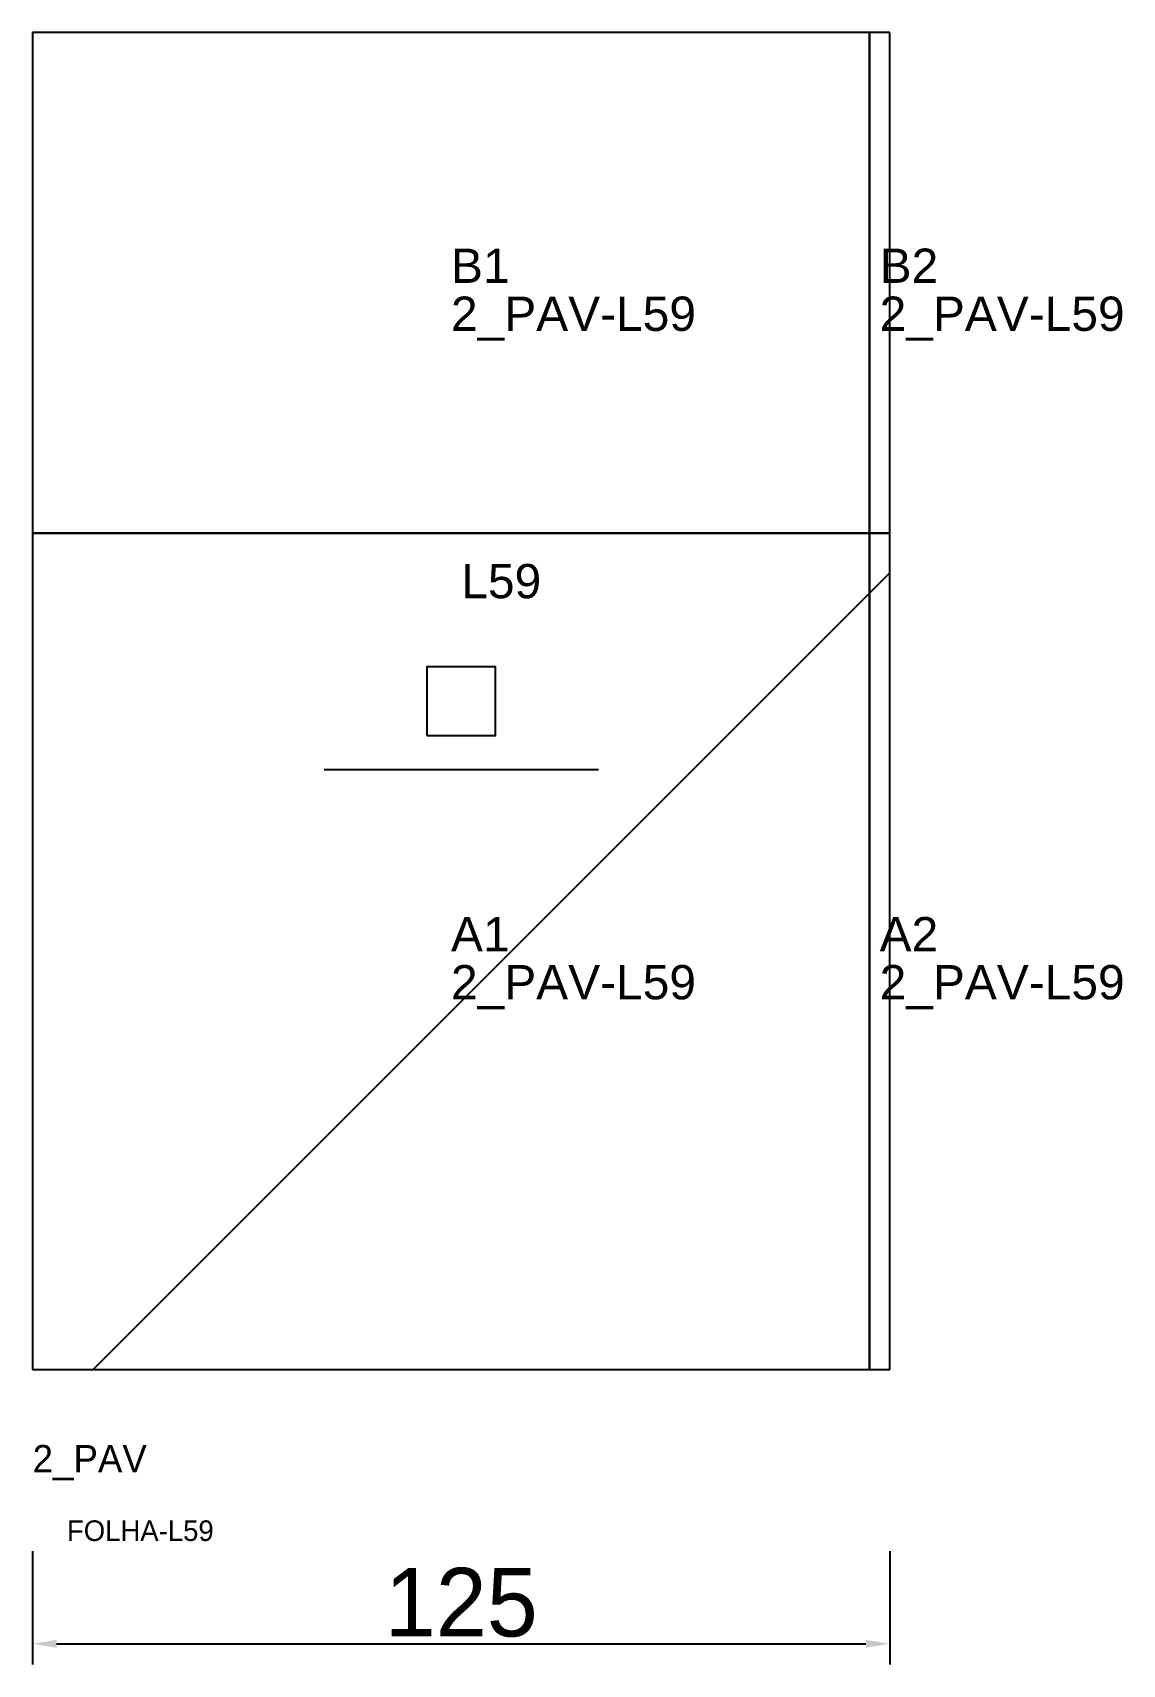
# Model space of a CAD drawing. Header units: metres. Extents: x 222 to 381, y -36 to 202.
import ezdxf

# ---------------------------------------------------------------- set-up
doc = ezdxf.new("R2010")
doc.units = ezdxf.units.M
for name, color, linetype in [('3', 3, 'CONTINUOUS'), ('AUX00', 7, 'CONTINUOUS'), ('COTA', 241, 'CONTINUOUS'), ('FOLHA', 255, 'CONTINUOUS'), ('Hachura', 251, 'CONTINUOUS'), ('NOMENCLATURA', 7, 'CONTINUOUS'), ('Nível', 160, 'CONTINUOUS'), ('Painéis', 200, 'CONTINUOUS'), ('Pilares', 5, 'CONTINUOUS'), ('SARR_2.2x7', 40, 'CONTINUOUS')]:
    doc.layers.add(name, color=color, linetype=linetype)
doc.styles.add('ARIAL', font='Arial.ttf')
doc.styles.add('STR_STANDARD', font='arial.ttf')
doc.dimstyles.new('EZ DXF', dxfattribs={"dimtxt": 10, "dimasz": 3.5, "dimexe": 3, "dimexo": 1.5, "dimgap": 1, "dimtad": 1, "dimdec": 1, "dimdsep": 46, "dimcen": 2.5, "dimazin": 3, "dimtfac": 1, "dimtmove": 0, "dimatfit": 3})

msp = doc.modelspace()

# ---------------------------------------------------------------- hatches: boundary and pattern name
at = {"layer": 'Hachura'}
h = msp.add_hatch(dxfattribs=at)
h.set_pattern_fill('ANSI31', scale=50)
h.paths.add_polyline_path([(222.2, 6.5), (347.2, 6.5), (347.2, 201.5), (222.2, 201.5)])
h = msp.add_hatch(dxfattribs=at)
h.set_pattern_fill('ANSI31', scale=50)
h.paths.add_polyline_path([(222.2, 6.5), (347.2, 6.5), (347.2, 201.5), (222.2, 201.5)])

# ---------------------------------------------------------------- linework, layer by layer
at = {"layer": '3'}
for points in [[(344.2, 6.5), (344.2, 201.5)], [(344.2, 6.5), (344.2, 201.5)], [(222.2, 128.5), (347.2, 128.5)], [(222.2, 128.5), (347.2, 128.5)]]:
    msp.add_lwpolyline(points, close=True, dxfattribs=at)
at = {"layer": 'Painéis', "color": 200}
for p, q in [((347.2, 201.5), (222.2, 201.5)), ((222.2, 201.5), (222.2, 6.5)), ((347.2, 201.5), (222.2, 201.5)), ((222.2, 201.5), (222.2, 6.5)), ((347.2, 6.5), (347.2, 201.5)), ((347.2, 6.5), (347.2, 201.5)), ((222.2, 6.5), (347.2, 6.5)), ((222.2, 6.5), (347.2, 6.5))]:
    msp.add_line(p, q, dxfattribs=at)
at = {"layer": 'Pilares'}
msp.add_lwpolyline([(279.7, 99), (289.7, 99), (289.7, 109), (279.7, 109)], close=True, dxfattribs=at)
msp.add_lwpolyline([(279.7, 99), (289.7, 99), (289.7, 109), (279.7, 109)], close=True, dxfattribs=at)
at = {"layer": 'SARR_2.2x7'}
msp.add_line((264.7, 94), (304.7, 94), dxfattribs=at)
msp.add_line((264.7, 94), (304.7, 94), dxfattribs=at)

# ---------------------------------------------------------------- texts
at = {"layer": '3', "style": 'STR_STANDARD'}
for s, p in [('B1', (283.2, 165)), ('B1', (283.2, 165)), ('B2', (345.7, 165)), ('B2', (345.7, 165)), ('A1', (283.2, 67.5)), ('A1', (283.2, 67.5)), ('A2', (345.7, 67.5)), ('A2', (345.7, 67.5))]:
    msp.add_text(s, height=5, dxfattribs=at).set_placement(p)
at = {"layer": 'AUX00', "style": 'STR_STANDARD'}
for p in [(283.2, 158), (283.2, 158), (345.7, 158), (345.7, 158), (283.2, 60.5), (283.2, 60.5), (345.7, 60.5), (345.7, 60.5)]:
    msp.add_text('2_PAV-L59', height=5, dxfattribs=at).set_placement(p)
at = {"layer": 'FOLHA'}
msp.add_text('FOLHA-L59', height=3, dxfattribs=at).set_placement((227.2, -18.5))
msp.add_text('FOLHA-L59', height=3, dxfattribs=at).set_placement((227.2, -18.5))
at = {"layer": 'NOMENCLATURA', "insert": (284.7, 124), "char_height": 5, "attachment_point": 1, "style": 'ARIAL'}
msp.add_mtext('L59', dxfattribs=at)
msp.add_mtext('L59', dxfattribs=at)
at = {"layer": 'Nível'}
msp.add_text('2_PAV', height=4, dxfattribs=at).set_placement((222.2, -8.5))
msp.add_text('2_PAV', height=4, dxfattribs=at).set_placement((222.2, -8.5))

# ---------------------------------------------------------------- dimensions: what is measured, and where the dimension line sits
at = {"layer": 'COTA'}
msp.add_linear_dim(base=(222.2, -33.5), p1=(222.2, -18.5), p2=(347.2, -18.5), dimstyle='EZ DXF', dxfattribs=at).render()
msp.add_linear_dim(base=(222.2, -33.5), p1=(222.2, -18.5), p2=(347.2, -18.5), dimstyle='EZ DXF', dxfattribs=at).render()

doc.saveas('drawing.dxf')
